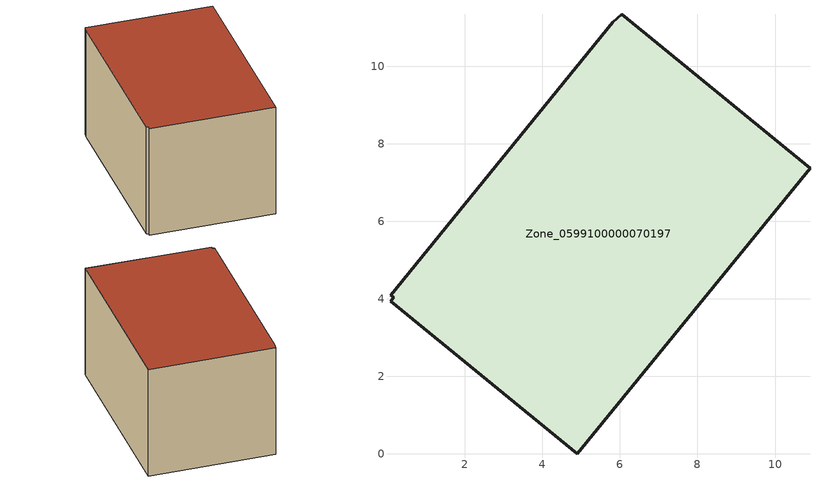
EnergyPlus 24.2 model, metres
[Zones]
Zone_0599100000070197
 floor ground (C_G): 0.08,4.1 5.82,11.14 6.04,11.35 10.9,7.37 4.89,0 0.08,3.93 0.17,4.04 z0
 wall outside (C_F): 5.82,11.14 0.08,4.1 0.17,4.04 0.08,3.93 4.89,0 10.9,7.37 6.04,11.35 5.82,11.14 z0:5.85
 roof outside (C_R): 10.9,7.37 6.04,11.35 5.82,11.14 0.08,4.1 0.17,4.04 0.08,3.93 4.89,0 z5.85
[BUILDING]
Pand.0599100000070197: North Axis=0; Terrain=City; Loads Convergence Tolerance Value=0.04; Temperature Convergence Tolerance Value=0.4; Solar Distribution=FullExterior; Maximum Number of Warmup Days=25; Minimum Number of Warmup Days=1
[Site:Location]
Rotterdam.The.Hague.AP_ZH_NLD Design_Conditions: Latitude=51.96; Longitude=4.45; Time Zone=1; Elevation=-4.5
[SITE:GROUNDTEMPERATURE:BUILDINGSURFACE]
18, 18, 18, 18, 18, 18, 18, 18, 18, 18, 18, 18
[MATERIAL] Thermal Absorptance=0.9; Solar Absorptance=0.7; Visible Absorptance=0.7
Name | Roughness | Thickness | Conductivity | Density | Specific Heat
G.TC.1946-1964 | MediumSmooth | 0.15 | 1 | 540 | 1210
F.TC.1946-1964 | Rough | 0.3 | 0.857143 | 1920 | 840
R.TC.1946-1964 | MediumRough | 0.2 | 0.235294 | 1500 | 1000
[CONSTRUCTION]
C_G: G.TC.1946-1964
C_F: F.TC.1946-1964
C_R: R.TC.1946-1964
[ZONE]
Zone_0599100000070197: Type=1; Multiplier=1; Ceiling Height=Autocalculate; Volume=Autocalculate; Floor Area=autocalculate; Part of Total Floor Area=Yes
[ZONEINFILTRATION:DESIGNFLOWRATE]
Infil_Zone_0599100000070197: Zone or ZoneList or Space or SpaceList=Zone_0599100000070197; Schedule=AlwaysOn; Design Flow Rate Calculation Method=Flow/Area; Flow Rate per Floor Area=0.003; Constant Term Coefficient=1; Temperature Term Coefficient=0; Velocity Term Coefficient=0; Velocity Squared Term Coefficient=0
[HVACTEMPLATE:ZONE:IDEALLOADSAIRSYSTEM]
Zone_0599100000070197: Maximum Heating Supply Air Temperature=50; Minimum Cooling Supply Air Temperature=13; Maximum Heating Supply Air Humidity Ratio=0.0156; Minimum Cooling Supply Air Humidity Ratio=0.0077; Heating Limit=NoLimit; Cooling Limit=NoLimit; Dehumidification Control Type=ConstantSensibleHeatRatio; Cooling Sensible Heat Ratio=0.7; Dehumidification Setpoint=60; Humidification Control Type=None; Humidification Setpoint=30; Outdoor Air Method=None; Outdoor Air Flow Rate per Person=0.00944; Outdoor Air Flow Rate per Zone Floor Area=0; Outdoor Air Flow Rate per Zone=0; Demand Controlled Ventilation Type=None; Outdoor Air Economizer Type=NoEconomizer; Heat Recovery Type=None; Sensible Heat Recovery Effectiveness=0.7; Latent Heat Recovery Effectiveness=0.65
[ZONECONTROL:THERMOSTAT]
ThermostatControl_Zone_0599100000070197: Zone or ZoneList=Zone_0599100000070197; Control Type Schedule=DualSetpointControlType; Control 1=Thermostat_Zone_0599100000070197; Temperature Difference Between Cutout And Setpoint=0
[THERMOSTATSETPOINT:DUALSETPOINT]
Thermostat_Zone_0599100000070197: Heating Setpoint Temperature Schedule=HeatingSetpoint_Zone_0599100000070197; Cooling Setpoint Temperature Schedule=CoolingSetpoint_Zone_0599100000070197
[SCHEDULE:COMPACT]
HeatingSetpoint_Zone_0599100000070197: Through: 12/31, For: AllDays, Until: 24:00, 21
CoolingSetpoint_Zone_0599100000070197: Through: 12/31, For: AllDays, Until: 24:00, 24
DualSetpointControlType: Through: 12/31, For: AllDays, Until: 24:00, 4
AlwaysOn: Through: 12/31, For: AllDays, Until: 24:00, 1
